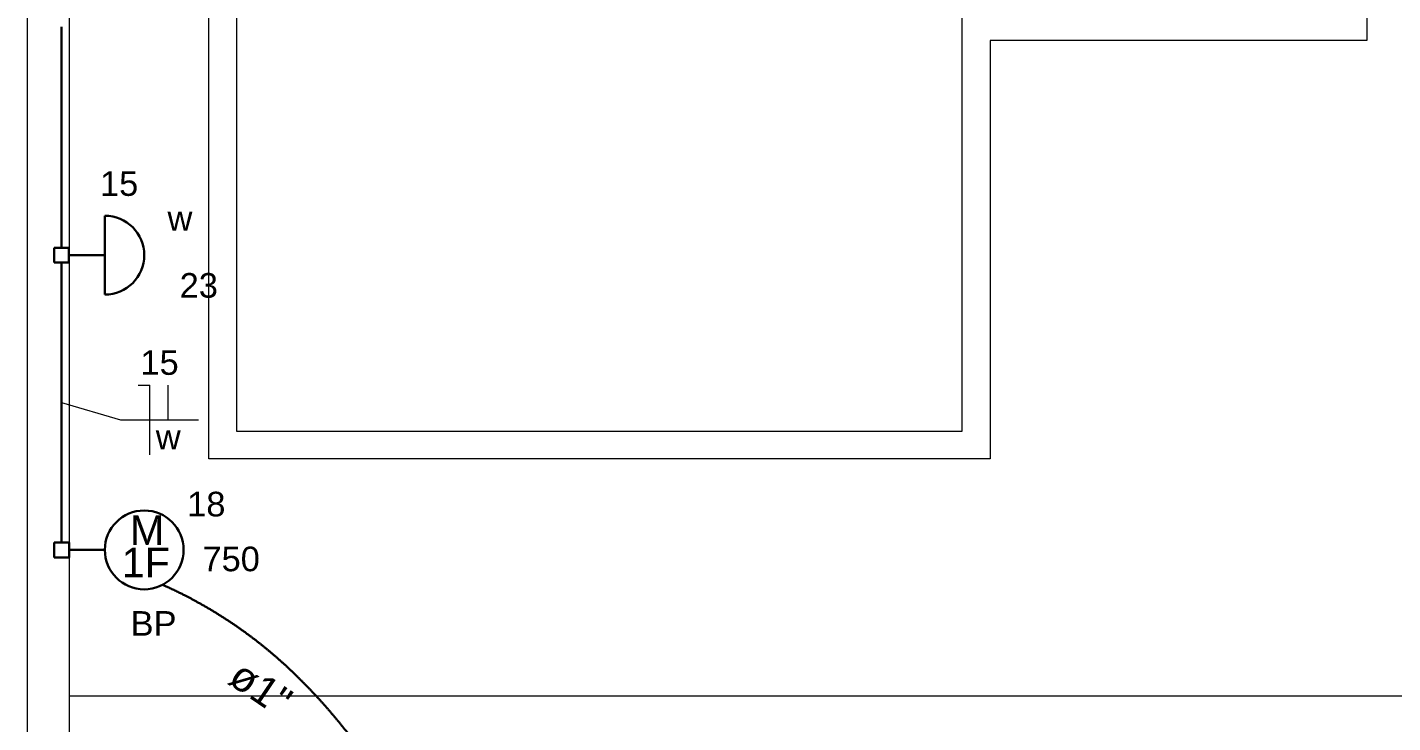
# Model space of a CAD drawing. Header units: millimetres. Extents: x 0 to 55.3, y 20.8 to 61.4.
# Drawn here: x 0 to 4.893, y 48.78 to 51.273 of the extents above; entities that cross this region are included whole.
import ezdxf

# ---------------------------------------------------------------- set-up
doc = ezdxf.new("R2010")
doc.units = ezdxf.units.MM
doc.linetypes.add('Dashed', pattern=[0.75, 0.5, -0.25])
for name, color, linetype, lineweight in [('EL-Condutos', 4, 'Continuous', 30), ('EL-Fios', 2, 'Continuous', 20), ('EL-Textos_condutos', 2, 'Continuous', 20), ('EL-Textos_fios', 2, 'Continuous', 20), ('EL-Textos_pontos', 2, 'Continuous', 30), ('LOTE', 7, 'Continuous', 20), ('MOBILIÁRIO_FIXO', 8, 'Continuous', 5), ('P-SIMBOL', 3, 'Continuous', 30)]:
    doc.layers.add(name, color=color, linetype=linetype, lineweight=lineweight)
doc.styles.add('Arial', font='Arial')

msp = doc.modelspace()

# ---------------------------------------------------------------- linework, layer by layer
at = {"layer": 'EL-Condutos', "linetype": 'Continuous', "flags": 128}
for points in [[(0.122852, 50.482187), (0.122852, 50.482645), (0.122852, 50.483981), (0.122852, 50.486135), (0.122852, 50.489046), (0.122852, 50.492655), (0.122853, 50.496902), (0.122853, 50.501728), (0.122853, 50.507071), (0.122853, 50.512874), (0.122853, 50.519074), (0.122853, 50.525614), (0.122853, 50.532433), (0.122854, 50.539472), (0.122854, 50.546669), (0.122854, 50.553966), (0.122854, 50.561303), (0.122854, 50.56862), (0.122854, 50.575858), (0.122854, 50.582955), (0.122855, 50.589853), (0.122855, 50.596088), (0.122855, 50.602109), (0.122855, 50.607933), (0.122855, 50.613573), (0.122855, 50.619043), (0.122855, 50.624359), (0.122855, 50.629535), (0.122856, 50.634584), (0.122856, 50.639523), (0.122856, 50.644365), (0.122856, 50.649124), (0.122856, 50.653816), (0.122856, 50.658455), (0.122856, 50.663055), (0.122856, 50.66763), (0.122856, 50.672196), (0.122857, 50.676767), (0.122857, 50.681358), (0.122857, 50.685982), (0.122857, 50.690654), (0.122857, 50.695086), (0.122857, 50.699569), (0.122857, 50.7041), (0.122857, 50.708676), (0.122857, 50.713293), (0.122857, 50.717948), (0.122858, 50.722637), (0.122858, 50.727356), (0.122858, 50.732102), (0.122858, 50.736872), (0.122858, 50.741662), (0.122858, 50.746468), (0.122858, 50.751287), (0.122858, 50.756115), (0.122858, 50.76095), (0.122858, 50.765786), (0.122859, 50.770622), (0.122859, 50.775453), (0.122859, 50.780275), (0.122859, 50.785086), (0.122859, 50.789584), (0.122859, 50.79407), (0.122859, 50.798544), (0.122859, 50.803008), (0.122859, 50.807461), (0.122859, 50.811905), (0.12286, 50.816341), (0.12286, 50.820769), (0.12286, 50.825191), (0.12286, 50.829607), (0.12286, 50.834018), (0.12286, 50.838426), (0.12286, 50.84283), (0.12286, 50.847231), (0.12286, 50.851632), (0.12286, 50.856032), (0.122861, 50.860432), (0.122861, 50.864833), (0.122861, 50.869236), (0.122861, 50.873642), (0.122861, 50.877784), (0.122861, 50.881929), (0.122861, 50.886076), (0.122861, 50.890226), (0.122861, 50.894379), (0.122861, 50.898533), (0.122861, 50.90269), (0.122862, 50.906849), (0.122862, 50.911009), (0.122862, 50.915171), (0.122862, 50.919333), (0.122862, 50.923497), (0.122862, 50.927662), (0.122862, 50.931827), (0.122862, 50.935992), (0.122862, 50.940158), (0.122862, 50.944323), (0.122862, 50.948489), (0.122863, 50.952653), (0.122863, 50.956818), (0.122863, 50.960736), (0.122863, 50.964654), (0.122863, 50.968571), (0.122863, 50.972488), (0.122863, 50.976404), (0.122863, 50.980319), (0.122863, 50.984234), (0.122863, 50.988149), (0.122863, 50.992063), (0.122864, 50.995976), (0.122864, 50.99989), (0.122864, 51.003803), (0.122864, 51.007716), (0.122864, 51.011629), (0.122864, 51.015542), (0.122864, 51.019454), (0.122864, 51.023367), (0.122864, 51.02728), (0.122864, 51.031193), (0.122864, 51.035106), (0.122864, 51.0388), (0.122865, 51.042494), (0.122865, 51.046188), (0.122865, 51.049882), (0.122865, 51.053577), (0.122865, 51.057271), (0.122865, 51.060966), (0.122865, 51.064661), (0.122865, 51.068356), (0.122865, 51.072051), (0.122865, 51.075746), (0.122865, 51.079441), (0.122865, 51.083136), (0.122866, 51.086831), (0.122866, 51.090527), (0.122866, 51.094222), (0.122866, 51.097917), (0.122866, 51.101612), (0.122866, 51.105308), (0.122866, 51.109003), (0.122866, 51.112503), (0.122866, 51.116003), (0.122866, 51.119503), (0.122866, 51.123003), (0.122866, 51.126503), (0.122866, 51.130003), (0.122867, 51.133503), (0.122867, 51.137003), (0.122867, 51.140503), (0.122867, 51.144003), (0.122867, 51.147503), (0.122867, 51.151003), (0.122867, 51.154503), (0.122867, 51.158003), (0.122867, 51.161502), (0.122867, 51.165002), (0.122867, 51.168502), (0.122867, 51.172002), (0.122867, 51.175502), (0.122868, 51.179002), (0.122868, 51.182331), (0.122868, 51.185661), (0.122868, 51.188991), (0.122868, 51.192321), (0.122868, 51.19565), (0.122868, 51.19898), (0.122868, 51.20231), (0.122868, 51.20564), (0.122868, 51.20897), (0.122868, 51.212299), (0.122868, 51.215629), (0.122868, 51.218959), (0.122869, 51.222289), (0.122869, 51.225619), (0.122869, 51.228948), (0.122869, 51.232278), (0.122869, 51.235608), (0.122869, 51.238938), (0.122869, 51.242268), (0.122869, 51.245598), (0.122869, 51.248782), (0.122869, 51.251966), (0.122869, 51.255151), (0.122869, 51.258335), (0.122869, 51.261519), (0.122869, 51.264704), (0.12287, 51.267888), (0.12287, 51.271072), (0.12287, 51.274257)], [(0.122939, 49.425226), (0.122939, 49.42543), (0.122939, 49.426023), (0.122939, 49.426978), (0.122939, 49.42827), (0.122939, 49.429872), (0.122939, 49.431756), (0.122939, 49.433897), (0.122939, 49.436269), (0.122938, 49.438844), (0.122938, 49.441595), (0.122938, 49.444498), (0.122938, 49.447524), (0.122937, 49.450647), (0.122937, 49.453842), (0.122937, 49.45708), (0.122936, 49.460336), (0.122936, 49.463584), (0.122936, 49.466796), (0.122936, 49.469946), (0.122935, 49.473008), (0.122935, 49.475781), (0.122935, 49.478459), (0.122935, 49.481048), (0.122934, 49.483556), (0.122934, 49.485989), (0.122934, 49.488353), (0.122934, 49.490654), (0.122934, 49.492899), (0.122934, 49.495095), (0.122933, 49.497248), (0.122933, 49.499364), (0.122933, 49.50145), (0.122933, 49.503512), (0.122933, 49.505557), (0.122932, 49.507592), (0.122932, 49.509622), (0.122932, 49.511654), (0.122932, 49.513695), (0.122932, 49.51575), (0.122932, 49.517828), (0.122931, 49.519802), (0.122931, 49.521799), (0.122931, 49.523817), (0.122931, 49.525855), (0.122931, 49.527912), (0.122931, 49.529986), (0.12293, 49.532074), (0.12293, 49.534177), (0.12293, 49.536291), (0.12293, 49.538416), (0.12293, 49.54055), (0.122929, 49.542691), (0.122929, 49.544838), (0.122929, 49.546989), (0.122929, 49.549143), (0.122929, 49.551298), (0.122929, 49.553452), (0.122928, 49.555604), (0.122928, 49.557753), (0.122928, 49.559896), (0.122928, 49.561904), (0.122928, 49.563906), (0.122927, 49.565904), (0.122927, 49.567896), (0.122927, 49.569884), (0.122927, 49.571867), (0.122927, 49.573847), (0.122927, 49.575824), (0.122926, 49.577798), (0.122926, 49.579769), (0.122926, 49.581738), (0.122926, 49.583705), (0.122926, 49.585671), (0.122926, 49.587636), (0.122925, 49.5896), (0.122925, 49.591564), (0.122925, 49.593528), (0.122925, 49.595493), (0.122925, 49.597458), (0.122925, 49.599425), (0.122924, 49.601277), (0.122924, 49.603131), (0.122924, 49.604986), (0.122924, 49.606842), (0.122924, 49.608699), (0.122924, 49.610557), (0.122924, 49.612416), (0.122923, 49.614276), (0.122923, 49.616137), (0.122923, 49.617998), (0.122923, 49.61986), (0.122923, 49.621722), (0.122923, 49.623585), (0.122922, 49.625448), (0.122922, 49.627311), (0.122922, 49.629174), (0.122922, 49.631037), (0.122922, 49.6329), (0.122922, 49.634763), (0.122921, 49.636625), (0.122921, 49.638381), (0.122921, 49.640137), (0.122921, 49.641892), (0.122921, 49.643647), (0.122921, 49.645402), (0.122921, 49.647157), (0.12292, 49.648911), (0.12292, 49.650665), (0.12292, 49.652419), (0.12292, 49.654173), (0.12292, 49.655927), (0.12292, 49.657681), (0.12292, 49.659434), (0.122919, 49.661188), (0.122919, 49.662941), (0.122919, 49.664694), (0.122919, 49.666448), (0.122919, 49.668201), (0.122919, 49.669955), (0.122918, 49.671708), (0.122918, 49.673367), (0.122918, 49.675025), (0.122918, 49.676684), (0.122918, 49.678342), (0.122918, 49.680001), (0.122918, 49.68166), (0.122917, 49.683319), (0.122917, 49.684978), (0.122917, 49.686637), (0.122917, 49.688295), (0.122917, 49.689954), (0.122917, 49.691613), (0.122917, 49.693273), (0.122916, 49.694932), (0.122916, 49.696591), (0.122916, 49.69825), (0.122916, 49.699909), (0.122916, 49.701568), (0.122916, 49.703227), (0.122916, 49.704886), (0.122916, 49.70646), (0.122915, 49.708034), (0.122915, 49.709609), (0.122915, 49.711183), (0.122915, 49.712757), (0.122915, 49.714331), (0.122915, 49.715905), (0.122915, 49.71748), (0.122914, 49.719054), (0.122914, 49.720628), (0.122914, 49.722202), (0.122914, 49.723776), (0.122914, 49.72535), (0.122914, 49.726924), (0.122914, 49.728499), (0.122913, 49.730073), (0.122913, 49.731647), (0.122913, 49.733221), (0.122913, 49.734795), (0.122913, 49.736369), (0.122913, 49.737869), (0.122913, 49.739369), (0.122913, 49.740869), (0.122912, 49.742369), (0.122912, 49.743869), (0.122912, 49.745369), (0.122912, 49.746869), (0.122912, 49.748369), (0.122912, 49.749869), (0.122912, 49.751369), (0.122912, 49.752869), (0.122911, 49.754369), (0.122911, 49.755869), (0.122911, 49.757369), (0.122911, 49.758869), (0.122911, 49.760369), (0.122911, 49.761869), (0.122911, 49.763369), (0.122911, 49.764869), (0.12291, 49.76637), (0.12291, 49.767806), (0.12291, 49.769242), (0.12291, 49.770679), (0.12291, 49.772115), (0.12291, 49.773552), (0.12291, 49.774988), (0.12291, 49.776425), (0.122909, 49.777861), (0.122909, 49.779297), (0.122909, 49.780734), (0.122909, 49.78217), (0.122909, 49.783607), (0.122909, 49.785043), (0.122909, 49.78648), (0.122909, 49.787916), (0.122908, 49.789352), (0.122908, 49.790789), (0.122908, 49.792225), (0.122908, 49.793662), (0.122908, 49.795098), (0.122908, 49.796482), (0.122908, 49.797865), (0.122908, 49.799248), (0.122907, 49.800632), (0.122907, 49.802015), (0.122907, 49.803399), (0.122907, 49.804782), (0.122907, 49.806166), (0.122907, 49.807549), (0.122907, 49.808932), (0.122907, 49.810316), (0.122907, 49.811699), (0.122906, 49.813083), (0.122906, 49.814466), (0.122906, 49.81585), (0.122906, 49.817233), (0.122906, 49.818616), (0.122906, 49.82), (0.122906, 49.821383), (0.122906, 49.822767), (0.122905, 49.824108), (0.122905, 49.825449), (0.122905, 49.82679), (0.122905, 49.828131), (0.122905, 49.829472), (0.122905, 49.830813), (0.122905, 49.832154), (0.122905, 49.833494), (0.122905, 49.834835), (0.122904, 49.836176), (0.122904, 49.837517), (0.122904, 49.838858), (0.122904, 49.840199), (0.122904, 49.84154), (0.122904, 49.842881), (0.122904, 49.844222), (0.122904, 49.845563), (0.122904, 49.846904), (0.122903, 49.848245), (0.122903, 49.849586), (0.122903, 49.850895), (0.122903, 49.852204), (0.122903, 49.853514), (0.122903, 49.854823), (0.122903, 49.856132), (0.122903, 49.857441), (0.122903, 49.85875), (0.122902, 49.860059), (0.122902, 49.861368), (0.122902, 49.862677), (0.122902, 49.863986), (0.122902, 49.865295), (0.122902, 49.866604), (0.122902, 49.867914), (0.122902, 49.869223), (0.122902, 49.870532), (0.122901, 49.871841), (0.122901, 49.87315), (0.122901, 49.874459), (0.122901, 49.875768), (0.122901, 49.877056), (0.122901, 49.878344), (0.122901, 49.879632), (0.122901, 49.880919), (0.122901, 49.882207), (0.1229, 49.883495), (0.1229, 49.884783), (0.1229, 49.886071), (0.1229, 49.887358), (0.1229, 49.888646), (0.1229, 49.889934), (0.1229, 49.891222), (0.1229, 49.892509), (0.1229, 49.893797), (0.122899, 49.895085), (0.122899, 49.896373), (0.122899, 49.897661), (0.122899, 49.898948), (0.122899, 49.900236), (0.122899, 49.901524), (0.122899, 49.902801), (0.122899, 49.904078), (0.122899, 49.905355), (0.122898, 49.906632), (0.122898, 49.907909), (0.122898, 49.909186), (0.122898, 49.910463), (0.122898, 49.91174), (0.122898, 49.913017), (0.122898, 49.914294), (0.122898, 49.915572), (0.122898, 49.916849), (0.122897, 49.918126), (0.122897, 49.919403), (0.122897, 49.92068), (0.122897, 49.921957), (0.122897, 49.923234), (0.122897, 49.924511), (0.122897, 49.925788), (0.122897, 49.927065), (0.122897, 49.928342), (0.122896, 49.929619), (0.122896, 49.930896), (0.122896, 49.932172), (0.122896, 49.933449), (0.122896, 49.934726), (0.122896, 49.936003), (0.122896, 49.93728), (0.122896, 49.938557), (0.122896, 49.939834), (0.122896, 49.941111), (0.122895, 49.942387), (0.122895, 49.943664), (0.122895, 49.944941), (0.122895, 49.946218), (0.122895, 49.947495), (0.122895, 49.948772), (0.122895, 49.950049), (0.122895, 49.951326), (0.122895, 49.952602), (0.122894, 49.95389), (0.122894, 49.955177), (0.122894, 49.956464), (0.122894, 49.957751), (0.122894, 49.959039), (0.122894, 49.960326), (0.122894, 49.961613), (0.122894, 49.9629), (0.122894, 49.964188), (0.122893, 49.965475), (0.122893, 49.966762), (0.122893, 49.96805), (0.122893, 49.969337), (0.122893, 49.970624), (0.122893, 49.971911), (0.122893, 49.973199), (0.122893, 49.974486), (0.122893, 49.975773), (0.122892, 49.97706), (0.122892, 49.978348), (0.122892, 49.979656), (0.122892, 49.980964), (0.122892, 49.982272), (0.122892, 49.983581), (0.122892, 49.984889), (0.122892, 49.986197), (0.122892, 49.987505), (0.122891, 49.988813), (0.122891, 49.990122), (0.122891, 49.99143), (0.122891, 49.992738), (0.122891, 49.994046), (0.122891, 49.995355), (0.122891, 49.996663), (0.122891, 49.997971), (0.122891, 49.999279), (0.12289, 50.000588), (0.12289, 50.001896), (0.12289, 50.003204), (0.12289, 50.004512), (0.12289, 50.005852), (0.12289, 50.007192), (0.12289, 50.008531), (0.12289, 50.009871), (0.12289, 50.011211), (0.122889, 50.012551), (0.122889, 50.01389), (0.122889, 50.01523), (0.122889, 50.01657), (0.122889, 50.01791), (0.122889, 50.01925), (0.122889, 50.020589), (0.122889, 50.021929), (0.122889, 50.023269), (0.122888, 50.024609), (0.122888, 50.025948), (0.122888, 50.027288), (0.122888, 50.028628), (0.122888, 50.029968), (0.122888, 50.031307), (0.122888, 50.032689), (0.122888, 50.034071), (0.122887, 50.035453), (0.122887, 50.036835), (0.122887, 50.038217), (0.122887, 50.039598), (0.122887, 50.04098), (0.122887, 50.042362), (0.122887, 50.043744), (0.122887, 50.045126), (0.122887, 50.046508), (0.122886, 50.04789), (0.122886, 50.049271), (0.122886, 50.050653), (0.122886, 50.052035), (0.122886, 50.053417), (0.122886, 50.054799), (0.122886, 50.056181), (0.122886, 50.057562), (0.122885, 50.058944), (0.122885, 50.060379), (0.122885, 50.061813), (0.122885, 50.063248), (0.122885, 50.064682), (0.122885, 50.066117), (0.122885, 50.067551), (0.122885, 50.068986), (0.122885, 50.07042), (0.122884, 50.071855), (0.122884, 50.073289), (0.122884, 50.074724), (0.122884, 50.076158), (0.122884, 50.077593), (0.122884, 50.079027), (0.122884, 50.080462), (0.122884, 50.081897), (0.122883, 50.083331), (0.122883, 50.084766), (0.122883, 50.0862), (0.122883, 50.087635), (0.122883, 50.089132), (0.122883, 50.09063), (0.122883, 50.092128), (0.122883, 50.093626), (0.122882, 50.095123), (0.122882, 50.096621), (0.122882, 50.098119), (0.122882, 50.099617), (0.122882, 50.101114), (0.122882, 50.102612), (0.122882, 50.10411), (0.122882, 50.105608), (0.122881, 50.107105), (0.122881, 50.108603), (0.122881, 50.110101), (0.122881, 50.111599), (0.122881, 50.113096), (0.122881, 50.114594), (0.122881, 50.116092), (0.12288, 50.11759), (0.12288, 50.119161), (0.12288, 50.120733), (0.12288, 50.122304), (0.12288, 50.123876), (0.12288, 50.125447), (0.12288, 50.127019), (0.12288, 50.12859), (0.122879, 50.130162), (0.122879, 50.131733), (0.122879, 50.133305), (0.122879, 50.134876), (0.122879, 50.136448), (0.122879, 50.138019), (0.122879, 50.139591), (0.122878, 50.141162), (0.122878, 50.142734), (0.122878, 50.144305), (0.122878, 50.145877), (0.122878, 50.147449), (0.122878, 50.14902), (0.122878, 50.150676), (0.122878, 50.152333), (0.122877, 50.153989), (0.122877, 50.155645), (0.122877, 50.157301), (0.122877, 50.158957), (0.122877, 50.160613), (0.122877, 50.162269), (0.122877, 50.163925), (0.122876, 50.165581), (0.122876, 50.167237), (0.122876, 50.168893), (0.122876, 50.170549), (0.122876, 50.172205), (0.122876, 50.173861), (0.122876, 50.175516), (0.122875, 50.177172), (0.122875, 50.178828), (0.122875, 50.180483), (0.122875, 50.182139), (0.122875, 50.183889), (0.122875, 50.185639), (0.122875, 50.187389), (0.122874, 50.189139), (0.122874, 50.190889), (0.122874, 50.19264), (0.122874, 50.19439), (0.122874, 50.19614), (0.122874, 50.19789), (0.122873, 50.199641), (0.122873, 50.201391), (0.122873, 50.203142), (0.122873, 50.204893), (0.122873, 50.206644), (0.122873, 50.208395), (0.122873, 50.210147), (0.122872, 50.211898), (0.122872, 50.21365), (0.122872, 50.215403), (0.122872, 50.217156), (0.122872, 50.219014), (0.122872, 50.220873), (0.122872, 50.222733), (0.122871, 50.224592), (0.122871, 50.226451), (0.122871, 50.228311), (0.122871, 50.23017), (0.122871, 50.232029), (0.122871, 50.233887), (0.12287, 50.235746), (0.12287, 50.237603), (0.12287, 50.23946), (0.12287, 50.241316), (0.12287, 50.243172), (0.12287, 50.245027), (0.122869, 50.24688), (0.122869, 50.248733), (0.122869, 50.250584), (0.122869, 50.252434), (0.122869, 50.254283), (0.122869, 50.256245), (0.122869, 50.258207), (0.122868, 50.260167), (0.122868, 50.262127), (0.122868, 50.264087), (0.122868, 50.266047), (0.122868, 50.268008), (0.122868, 50.26997), (0.122867, 50.271933), (0.122867, 50.273898), (0.122867, 50.275865), (0.122867, 50.277835), (0.122867, 50.279808), (0.122867, 50.281784), (0.122866, 50.283763), (0.122866, 50.285747), (0.122866, 50.287736), (0.122866, 50.289729), (0.122866, 50.291727), (0.122865, 50.293731), (0.122865, 50.29587), (0.122865, 50.298014), (0.122865, 50.300162), (0.122865, 50.302311), (0.122865, 50.304462), (0.122864, 50.306611), (0.122864, 50.308758), (0.122864, 50.3109), (0.122864, 50.313037), (0.122864, 50.315166), (0.122863, 50.317287), (0.122863, 50.319397), (0.122863, 50.321495), (0.122863, 50.323579), (0.122863, 50.325648), (0.122863, 50.327701), (0.122862, 50.329735), (0.122862, 50.331749), (0.122862, 50.333742), (0.122862, 50.335712), (0.122862, 50.337785), (0.122862, 50.339836), (0.122861, 50.341873), (0.122861, 50.343901), (0.122861, 50.345926), (0.122861, 50.347956), (0.122861, 50.349997), (0.122861, 50.352055), (0.12286, 50.354137), (0.12286, 50.356248), (0.12286, 50.358397), (0.12286, 50.360588), (0.12286, 50.362828), (0.122859, 50.365125), (0.122859, 50.367484), (0.122859, 50.369911), (0.122859, 50.372414), (0.122859, 50.374998), (0.122858, 50.37767), (0.122858, 50.380437), (0.122858, 50.383492), (0.122858, 50.386636), (0.122857, 50.389841), (0.122857, 50.393082), (0.122857, 50.396331), (0.122856, 50.399563), (0.122856, 50.402751), (0.122856, 50.405867), (0.122856, 50.408887), (0.122855, 50.411783), (0.122855, 50.414529), (0.122855, 50.417099), (0.122855, 50.419465), (0.122855, 50.421602), (0.122854, 50.423482), (0.122854, 50.42508), (0.122854, 50.42637), (0.122854, 50.427323), (0.122854, 50.427915), (0.122854, 50.428118)]]:
    msp.add_lwpolyline(points, dxfattribs=at)
at = {"layer": 'EL-Condutos', "linetype": 'Dashed', "ltscale": 7, "flags": 128}
msp.add_lwpolyline([(1.705205, 47.826343), (1.705036, 47.826658), (1.704544, 47.827579), (1.703751, 47.829062), (1.702678, 47.831067), (1.701348, 47.833554), (1.699782, 47.83648), (1.698002, 47.839806), (1.696031, 47.84349), (1.693889, 47.84749), (1.6916, 47.851767), (1.689185, 47.856278), (1.686666, 47.860984), (1.684064, 47.865842), (1.681402, 47.870812), (1.678702, 47.875852), (1.675985, 47.880923), (1.673274, 47.885982), (1.670589, 47.890988), (1.667954, 47.895901), (1.665391, 47.90068), (1.662978, 47.905175), (1.660647, 47.909515), (1.658394, 47.913709), (1.656212, 47.917768), (1.654096, 47.921703), (1.65204, 47.925524), (1.650038, 47.929242), (1.648084, 47.932867), (1.646174, 47.93641), (1.644301, 47.939882), (1.64246, 47.943292), (1.640646, 47.946653), (1.638851, 47.949973), (1.637071, 47.953265), (1.635301, 47.956537), (1.633533, 47.959802), (1.631764, 47.963069), (1.629987, 47.966349), (1.628196, 47.969653), (1.626386, 47.972991), (1.624599, 47.976285), (1.622791, 47.979618), (1.620961, 47.982988), (1.619113, 47.986392), (1.617247, 47.989829), (1.615364, 47.993293), (1.613466, 47.996784), (1.611555, 48.000299), (1.609632, 48.003834), (1.607699, 48.007387), (1.605756, 48.010955), (1.603805, 48.014536), (1.601849, 48.018126), (1.599887, 48.021723), (1.597922, 48.025325), (1.595955, 48.028928), (1.593988, 48.032529), (1.592022, 48.036127), (1.590058, 48.039719), (1.588098, 48.043301), (1.586192, 48.04678), (1.584292, 48.050249), (1.582395, 48.053708), (1.580502, 48.057157), (1.578613, 48.060598), (1.576727, 48.064031), (1.574844, 48.067456), (1.572963, 48.070874), (1.571084, 48.074287), (1.569207, 48.077695), (1.56733, 48.081097), (1.565455, 48.084496), (1.56358, 48.087892), (1.561705, 48.091286), (1.559829, 48.094677), (1.557953, 48.098068), (1.556076, 48.101458), (1.554197, 48.104848), (1.552317, 48.108239), (1.550434, 48.111633), (1.548595, 48.114942), (1.546755, 48.118254), (1.544912, 48.121568), (1.543067, 48.124884), (1.541219, 48.128201), (1.53937, 48.131519), (1.537518, 48.134839), (1.535664, 48.138159), (1.533809, 48.141481), (1.531952, 48.144802), (1.530093, 48.148125), (1.528232, 48.151447), (1.52637, 48.15477), (1.524507, 48.158092), (1.522642, 48.161414), (1.520776, 48.164735), (1.518908, 48.168056), (1.51704, 48.171376), (1.51517, 48.174695), (1.5133, 48.178012), (1.511475, 48.181245), (1.50965, 48.184477), (1.507824, 48.187708), (1.505996, 48.190937), (1.504168, 48.194165), (1.502339, 48.197392), (1.500508, 48.200618), (1.498677, 48.203842), (1.496845, 48.207066), (1.495011, 48.210288), (1.493176, 48.21351), (1.49134, 48.21673), (1.489503, 48.21995), (1.487665, 48.223168), (1.485825, 48.226386), (1.483983, 48.229603), (1.482141, 48.232819), (1.480297, 48.236034), (1.478451, 48.239249), (1.476604, 48.242463), (1.474801, 48.245597), (1.472996, 48.248731), (1.47119, 48.251864), (1.469383, 48.254997), (1.467574, 48.258128), (1.465763, 48.261259), (1.463951, 48.26439), (1.462137, 48.267519), (1.460322, 48.270648), (1.458505, 48.273776), (1.456687, 48.276904), (1.454867, 48.28003), (1.453046, 48.283156), (1.451223, 48.28628), (1.449399, 48.289404), (1.447573, 48.292527), (1.445745, 48.295649), (1.443916, 48.29877), (1.442085, 48.301891), (1.440253, 48.30501), (1.438463, 48.308053), (1.436672, 48.311094), (1.43488, 48.314135), (1.433085, 48.317175), (1.43129, 48.320214), (1.429492, 48.323252), (1.427693, 48.326289), (1.425893, 48.329325), (1.42409, 48.33236), (1.422286, 48.335394), (1.420481, 48.338427), (1.418674, 48.341459), (1.416865, 48.34449), (1.415054, 48.34752), (1.413242, 48.350549), (1.411428, 48.353577), (1.409612, 48.356603), (1.407794, 48.359629), (1.405975, 48.362654), (1.404153, 48.365677), (1.402374, 48.368628), (1.400592, 48.371578), (1.398809, 48.374527), (1.397024, 48.377475), (1.395237, 48.380422), (1.393448, 48.383368), (1.391658, 48.386312), (1.389865, 48.389256), (1.388071, 48.392198), (1.386275, 48.39514), (1.384478, 48.39808), (1.382678, 48.401019), (1.380877, 48.403957), (1.379073, 48.406894), (1.377268, 48.409829), (1.375461, 48.412764), (1.373651, 48.415697), (1.37184, 48.418629), (1.370027, 48.42156), (1.368212, 48.42449), (1.366437, 48.427351), (1.364661, 48.43021), (1.362882, 48.433069), (1.361101, 48.435926), (1.359318, 48.438782), (1.357534, 48.441637), (1.355747, 48.444491), (1.353959, 48.447343), (1.352168, 48.450194), (1.350375, 48.453044), (1.348581, 48.455893), (1.346784, 48.45874), (1.344986, 48.461586), (1.343185, 48.464431), (1.341382, 48.467274), (1.339577, 48.470117), (1.33777, 48.472957), (1.335961, 48.475797), (1.33415, 48.478635), (1.332337, 48.481472), (1.330562, 48.484244), (1.328785, 48.487014), (1.327006, 48.489784), (1.325225, 48.492551), (1.323442, 48.495318), (1.321657, 48.498083), (1.319869, 48.500847), (1.31808, 48.50361), (1.316288, 48.506371), (1.314494, 48.50913), (1.312698, 48.511889), (1.3109, 48.514646), (1.3091, 48.517401), (1.307297, 48.520155), (1.305492, 48.522907), (1.303685, 48.525658), (1.301876, 48.528408), (1.300064, 48.531156), (1.29825, 48.533902), (1.296434, 48.536647), (1.294655, 48.539332), (1.292873, 48.542015), (1.291089, 48.544696), (1.289303, 48.547376), (1.287515, 48.550054), (1.285724, 48.552731), (1.283931, 48.555407), (1.282136, 48.55808), (1.280339, 48.560753), (1.278539, 48.563423), (1.276737, 48.566092), (1.274932, 48.56876), (1.273125, 48.571426), (1.271316, 48.57409), (1.269505, 48.576753), (1.267691, 48.579414), (1.265874, 48.582073), (1.264055, 48.584731), (1.262234, 48.587387), (1.26041, 48.590042), (1.258622, 48.59264), (1.256831, 48.595236), (1.255037, 48.597831), (1.253242, 48.600424), (1.251443, 48.603015), (1.249643, 48.605605), (1.24784, 48.608193), (1.246034, 48.61078), (1.244226, 48.613364), (1.242416, 48.615947), (1.240603, 48.618528), (1.238788, 48.621108), (1.23697, 48.623686), (1.235149, 48.626261), (1.233326, 48.628835), (1.231501, 48.631408), (1.229673, 48.633978), (1.227842, 48.636547), (1.226009, 48.639114), (1.224173, 48.641678), (1.22237, 48.644192), (1.220565, 48.646703), (1.218758, 48.649212), (1.216947, 48.65172), (1.215135, 48.654226), (1.213319, 48.65673), (1.211501, 48.659232), (1.209681, 48.661732), (1.207858, 48.66423), (1.206032, 48.666727), (1.204204, 48.669221), (1.202373, 48.671714), (1.200539, 48.674204), (1.198703, 48.676693), (1.196864, 48.67918), (1.195022, 48.681664), (1.193178, 48.684147), (1.191331, 48.686627), (1.189481, 48.689106), (1.187629, 48.691583), (1.185807, 48.694012), (1.183983, 48.69644), (1.182157, 48.698865), (1.180327, 48.701288), (1.178495, 48.70371), (1.176661, 48.706129), (1.174823, 48.708547), (1.172983, 48.710962), (1.17114, 48.713375), (1.169294, 48.715786), (1.167446, 48.718195), (1.165595, 48.720602), (1.163741, 48.723007), (1.161884, 48.725409), (1.160025, 48.727809), (1.158163, 48.730208), (1.156297, 48.732604), (1.15443, 48.734998), (1.152559, 48.737389), (1.150685, 48.739779), (1.14884, 48.742126), (1.146992, 48.744471), (1.145142, 48.746813), (1.143289, 48.749154), (1.141433, 48.751492), (1.139574, 48.753828), (1.137712, 48.756162), (1.135847, 48.758493), (1.13398, 48.760823), (1.13211, 48.76315), (1.130237, 48.765474), (1.128361, 48.767797), (1.126482, 48.770117), (1.1246, 48.772434), (1.122716, 48.77475), (1.120828, 48.777063), (1.118938, 48.779373), (1.117044, 48.781681), (1.115148, 48.783987), (1.113249, 48.786291), (1.111375, 48.788557), (1.109499, 48.79082), (1.10762, 48.793081), (1.105738, 48.79534), (1.103853, 48.797597), (1.101965, 48.799851), (1.100075, 48.802102), (1.098181, 48.804351), (1.096284, 48.806598), (1.094385, 48.808842), (1.092483, 48.811084), (1.090577, 48.813323), (1.088669, 48.815559), (1.086757, 48.817793), (1.084843, 48.820025), (1.082926, 48.822254), (1.081005, 48.82448), (1.079082, 48.826704), (1.077156, 48.828925), (1.075226, 48.831143), (1.07332, 48.833329), (1.07141, 48.835513), (1.069498, 48.837694), (1.067582, 48.839873), (1.065664, 48.842048), (1.063742, 48.844221), (1.061818, 48.846392), (1.059891, 48.84856), (1.05796, 48.850725), (1.056027, 48.852887), (1.05409, 48.855047), (1.052151, 48.857204), (1.050208, 48.859359), (1.048263, 48.86151), (1.046314, 48.863659), (1.044362, 48.865805), (1.042408, 48.867948), (1.04045, 48.870089), (1.038489, 48.872226), (1.036525, 48.874361), (1.03458, 48.876469), (1.032633, 48.878573), (1.030682, 48.880676), (1.028728, 48.882775), (1.026772, 48.884871), (1.024812, 48.886965), (1.022849, 48.889055), (1.020883, 48.891143), (1.018914, 48.893228), (1.016942, 48.89531), (1.014967, 48.897389), (1.012989, 48.899466), (1.011007, 48.901539), (1.009023, 48.903609), (1.007036, 48.905676), (1.005045, 48.907741), (1.003051, 48.909802), (1.001055, 48.911861), (0.999055, 48.913916), (0.997052, 48.915968), (0.995064, 48.917999), (0.993074, 48.920026), (0.99108, 48.92205), (0.989083, 48.924071), (0.987083, 48.92609), (0.98508, 48.928105), (0.983074, 48.930117), (0.981065, 48.932126), (0.979053, 48.934132), (0.977038, 48.936135), (0.975019, 48.938135), (0.972998, 48.940131), (0.970973, 48.942125), (0.968945, 48.944115), (0.966915, 48.946102), (0.964881, 48.948086), (0.962844, 48.950067), (0.960803, 48.952044), (0.95876, 48.954018), (0.956714, 48.955989), (0.954678, 48.957944), (0.95264, 48.959895), (0.950598, 48.961842), (0.948554, 48.963787), (0.946506, 48.965728), (0.944455, 48.967666), (0.942401, 48.969601), (0.940344, 48.971532), (0.938284, 48.973461), (0.936221, 48.975385), (0.934154, 48.977307), (0.932085, 48.979225), (0.930012, 48.98114), (0.927937, 48.983051), (0.925858, 48.98496), (0.923776, 48.986864), (0.921691, 48.988766), (0.919603, 48.990663), (0.917512, 48.992558), (0.915418, 48.994449), (0.913329, 48.996328), (0.911238, 48.998204), (0.909144, 49.000077), (0.907046, 49.001946), (0.904946, 49.003811), (0.902842, 49.005673), (0.900736, 49.007532), (0.898626, 49.009387), (0.896513, 49.011238), (0.894397, 49.013087), (0.892278, 49.014931), (0.890156, 49.016772), (0.888031, 49.01861), (0.885903, 49.020443), (0.883772, 49.022274), (0.881638, 49.024101), (0.879501, 49.025924), (0.87736, 49.027743), (0.875217, 49.029559), (0.87307, 49.031371), (0.870925, 49.033177), (0.868776, 49.034979), (0.866624, 49.036777), (0.864469, 49.038572), (0.862311, 49.040362), (0.860151, 49.04215), (0.857987, 49.043933), (0.85582, 49.045713), (0.85365, 49.047489), (0.851477, 49.049262), (0.8493, 49.05103), (0.847121, 49.052796), (0.844939, 49.054557), (0.842754, 49.056314), (0.840566, 49.058068), (0.838374, 49.059818), (0.83618, 49.061565), (0.833983, 49.063307), (0.831782, 49.065046), (0.829579, 49.066781), (0.82737, 49.068514), (0.825159, 49.070243), (0.822944, 49.071969), (0.820727, 49.07369), (0.818506, 49.075408), (0.816283, 49.077121), (0.814056, 49.078831), (0.811827, 49.080537), (0.809594, 49.08224), (0.807359, 49.083938), (0.805121, 49.085632), (0.80288, 49.087323), (0.800636, 49.089009), (0.79839, 49.090691), (0.79614, 49.09237), (0.793888, 49.094045), (0.791633, 49.095715), (0.789375, 49.097382), (0.787114, 49.099044), (0.784851, 49.100703), (0.782576, 49.102364), (0.780298, 49.10402), (0.778018, 49.105673), (0.775735, 49.107322), (0.773449, 49.108966), (0.77116, 49.110607), (0.768868, 49.112243), (0.766573, 49.113876), (0.764275, 49.115505), (0.761975, 49.117129), (0.759671, 49.11875), (0.757364, 49.120367), (0.755053, 49.12198), (0.75274, 49.123589), (0.750423, 49.125194), (0.748104, 49.126795), (0.745781, 49.128392), (0.743454, 49.129985), (0.741125, 49.131575), (0.738792, 49.133161), (0.73644, 49.134753), (0.734085, 49.136341), (0.731727, 49.137926), (0.729366, 49.139506), (0.727002, 49.141082), (0.724636, 49.142654), (0.722267, 49.144221), (0.719896, 49.145785), (0.717522, 49.147343), (0.715146, 49.148898), (0.712769, 49.150448), (0.710389, 49.151993), (0.708009, 49.153533), (0.705626, 49.155069), (0.703243, 49.1566), (0.700858, 49.158126), (0.698472, 49.159647), (0.696085, 49.161163), (0.693698, 49.162674), (0.69131, 49.164179), (0.688899, 49.165694), (0.686487, 49.167203), (0.684074, 49.168708), (0.681659, 49.170208), (0.679241, 49.171704), (0.67682, 49.173196), (0.674396, 49.174683), (0.671968, 49.176167), (0.669534, 49.177648), (0.667096, 49.179126), (0.664652, 49.180601), (0.662202, 49.182073), (0.659745, 49.183542), (0.65728, 49.18501), (0.654808, 49.186475), (0.652328, 49.187939), (0.649838, 49.189402), (0.64734, 49.190863), (0.644831, 49.192323), (0.642312, 49.193783), (0.639751, 49.19526), (0.637181, 49.196735), (0.634604, 49.198208), (0.632022, 49.199678), (0.629437, 49.201143), (0.626851, 49.202604), (0.624267, 49.204058), (0.621685, 49.205505), (0.619108, 49.206945), (0.616539, 49.208376), (0.61398, 49.209797), (0.611431, 49.211207), (0.608896, 49.212606), (0.606377, 49.213992), (0.603875, 49.215365), (0.601394, 49.216724), (0.598933, 49.218067), (0.596497, 49.219394), (0.594086, 49.220704), (0.591704, 49.221996), (0.589315, 49.223289), (0.58695, 49.224565), (0.584599, 49.225829), (0.582256, 49.227084), (0.579913, 49.228334), (0.577561, 49.229582), (0.575194, 49.230831), (0.572802, 49.232086), (0.570379, 49.23335), (0.567916, 49.234626), (0.565406, 49.235917), (0.562841, 49.237229), (0.560213, 49.238563), (0.557514, 49.239924), (0.554736, 49.241315), (0.551872, 49.242739), (0.548913, 49.244201), (0.545853, 49.245703), (0.542682, 49.247249), (0.539394, 49.248844), (0.535926, 49.250515), (0.532358, 49.252227), (0.52872, 49.253964), (0.525043, 49.255714), (0.521355, 49.257462), (0.517688, 49.259196), (0.514071, 49.260902), (0.510534, 49.262566), (0.507108, 49.264175), (0.503822, 49.265715), (0.500706, 49.267173), (0.497791, 49.268534), (0.495106, 49.269787), (0.492681, 49.270916), (0.490548, 49.271909), (0.488735, 49.272751), (0.487272, 49.27343), (0.48619, 49.273932), (0.485519, 49.274243), (0.485288, 49.27435)], dxfattribs=at)
at = {"layer": 'EL-Fios'}
for p, q in [((0.397002, 49.990299), (0.438669, 49.990299)), ((0.438669, 49.740299), (0.438669, 49.990299)), ((0.505217, 49.865299), (0.505217, 49.990299))]:
    msp.add_line(p, q, dxfattribs=at)
at = {"layer": 'EL-Textos_fios'}
for p, q in [((0.122897, 49.927549), (0.334502, 49.865299)), ((0.334502, 49.865299), (0.612972, 49.865299))]:
    msp.add_line(p, q, dxfattribs=at)
at = {"layer": 'LOTE'}
for p, q in [((0.000002, 54.075499), (0.000002, 29.075499)), ((0.150002, 53.925499), (0.150002, 29.225499))]:
    msp.add_line(p, q, dxfattribs=at)
at = {"layer": 'MOBILIÁRIO_FIXO'}
msp.add_line((7.050002, 48.875499), (0.150002, 48.875499), dxfattribs=at)
at = {"layer": 'MOBILIÁRIO_FIXO', "flags": 128}
for points in [[(4.800002, 53.425499), (4.800002, 51.225499), (3.450002, 51.225499), (3.450002, 49.725499), (0.650002, 49.725499), (0.650002, 53.425499), (4.800002, 53.425499)], [(0.750002, 49.825499), (3.350002, 49.825499), (3.350002, 53.325499), (0.750002, 53.325499), (0.750002, 49.825499)]]:
    msp.add_lwpolyline(points, close=True, dxfattribs=at)
at = {"layer": 'P-SIMBOL'}
for p, q in [((0.277866, 50.597049), (0.277866, 50.314549)), ((0.096332, 50.429299), (0.096332, 50.482349)), ((0.096332, 50.482349), (0.149372, 50.482349)), ((0.149372, 50.482349), (0.149372, 50.429299)), ((0.277866, 50.455799), (0.149372, 50.455799)), ((0.149372, 50.429299), (0.096332, 50.429299)), ((0.096422, 49.372699), (0.096422, 49.425749)), ((0.096422, 49.425749), (0.149462, 49.425749)), ((0.149462, 49.425749), (0.149462, 49.372699)), ((0.149462, 49.372699), (0.096422, 49.372699)), ((0.277956, 49.399249), (0.149462, 49.399249))]:
    msp.add_line(p, q, dxfattribs=at)
msp.add_circle((0.418962, 49.399249), 0.14125, dxfattribs=at)
msp.add_arc((0.277866, 50.455799), 0.14125, 270, 90, dxfattribs=at)

# ---------------------------------------------------------------- texts
at = {"layer": 'EL-Textos_condutos', "insert": (0.805574, 48.858451), "char_height": 0.1059, "width": 0.38124, "attachment_point": 8, "rotation": 325.937659, "line_spacing_factor": 0.798, "style": 'Arial'}
msp.add_mtext('ø1"', dxfattribs=at)
at = {"layer": 'EL-Textos_fios', "char_height": 0.08825, "attachment_point": 8, "line_spacing_factor": 0.798, "style": 'Arial'}
for s, insert, width in [('15', (0.474002, 50.025621), 0.2118), ('w', (0.505002, 49.759621), 0.1059)]:
    msp.add_mtext(s, dxfattribs=dict(at, insert=insert, width=width))
at = {"layer": 'EL-Textos_pontos', "char_height": 0.08825, "attachment_point": 8, "line_spacing_factor": 0.798, "style": 'Arial'}
for s, insert, width in [('15', (0.329002, 50.667121), 0.2118), ('w', (0.547002, 50.543621), 0.1059), ('23', (0.614502, 50.302121), 0.2118), ('18', (0.641502, 49.518121), 0.2118), ('750', (0.730502, 49.321621), 0.3177), ('BP', (0.452502, 49.091621), 0.2118)]:
    msp.add_mtext(s, dxfattribs=dict(at, insert=insert, width=width))
at = {"layer": 'P-SIMBOL', "char_height": 0.1059, "attachment_point": 7, "line_spacing_factor": 0.798, "style": 'Arial'}
for s, insert, width in [('M', (0.367502, 49.417446), 0.12708), ('1F', (0.338502, 49.301446), 0.25416)]:
    msp.add_mtext(s, dxfattribs=dict(at, insert=insert, width=width))

doc.saveas('drawing.dxf')
